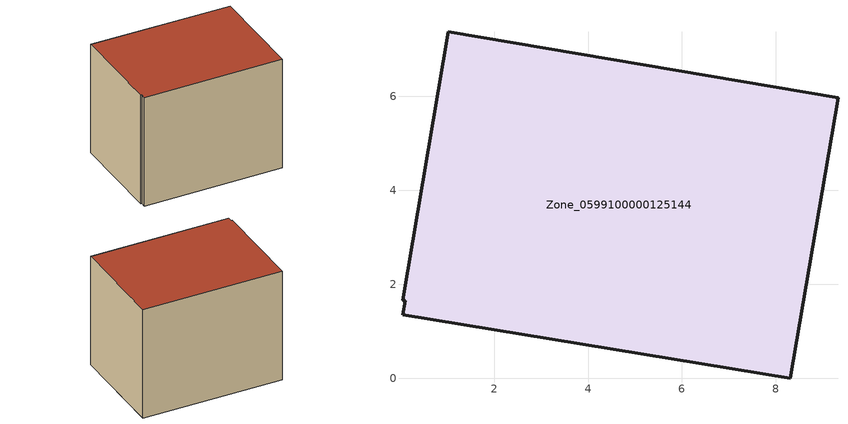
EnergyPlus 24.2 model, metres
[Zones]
Zone_0599100000125144
 floor ground (C_G): 0.11,1.65 0.05,1.66 1.03,7.37 9.32,5.97 8.3,0 0.06,1.35 z0
 wall outside (C_F): 8.3,0 9.32,5.97 1.03,7.37 0.05,1.66 0.11,1.65 0.06,1.35 8.3,0 z0:6.82
 roof outside (C_R): 0.11,1.65 0.06,1.35 8.3,0 9.32,5.97 1.03,7.37 0.05,1.66 z6.82
[BUILDING]
Pand.0599100000125144: North Axis=0; Terrain=City; Loads Convergence Tolerance Value=0.04; Temperature Convergence Tolerance Value=0.4; Solar Distribution=FullExterior; Maximum Number of Warmup Days=25; Minimum Number of Warmup Days=1
[Site:Location]
Rotterdam.The.Hague.AP_ZH_NLD Design_Conditions: Latitude=51.96; Longitude=4.45; Time Zone=1; Elevation=-4.5
[SITE:GROUNDTEMPERATURE:BUILDINGSURFACE]
18, 18, 18, 18, 18, 18, 18, 18, 18, 18, 18, 18
[MATERIAL] Thermal Absorptance=0.9; Solar Absorptance=0.7; Visible Absorptance=0.7
Name | Roughness | Thickness | Conductivity | Density | Specific Heat
G.TI.1946-1964 | MediumSmooth | 0.15 | 1 | 540 | 1210
F.TI.1946-1964 | Rough | 0.3 | 0.857143 | 1920 | 840
R.TI.1946-1964 | MediumRough | 0.2 | 0.277778 | 1500 | 1000
[CONSTRUCTION]
C_G: G.TI.1946-1964
C_F: F.TI.1946-1964
C_R: R.TI.1946-1964
[ZONE]
Zone_0599100000125144: Type=1; Multiplier=1; Ceiling Height=Autocalculate; Volume=Autocalculate; Floor Area=autocalculate; Part of Total Floor Area=Yes
[ZONEINFILTRATION:DESIGNFLOWRATE]
Infil_Zone_0599100000125144: Zone or ZoneList or Space or SpaceList=Zone_0599100000125144; Schedule=AlwaysOn; Design Flow Rate Calculation Method=Flow/Area; Flow Rate per Floor Area=0.003; Constant Term Coefficient=1; Temperature Term Coefficient=0; Velocity Term Coefficient=0; Velocity Squared Term Coefficient=0
[HVACTEMPLATE:ZONE:IDEALLOADSAIRSYSTEM]
Zone_0599100000125144: Maximum Heating Supply Air Temperature=50; Minimum Cooling Supply Air Temperature=13; Maximum Heating Supply Air Humidity Ratio=0.0156; Minimum Cooling Supply Air Humidity Ratio=0.0077; Heating Limit=NoLimit; Cooling Limit=NoLimit; Dehumidification Control Type=ConstantSensibleHeatRatio; Cooling Sensible Heat Ratio=0.7; Dehumidification Setpoint=60; Humidification Control Type=None; Humidification Setpoint=30; Outdoor Air Method=None; Outdoor Air Flow Rate per Person=0.00944; Outdoor Air Flow Rate per Zone Floor Area=0; Outdoor Air Flow Rate per Zone=0; Demand Controlled Ventilation Type=None; Outdoor Air Economizer Type=NoEconomizer; Heat Recovery Type=None; Sensible Heat Recovery Effectiveness=0.7; Latent Heat Recovery Effectiveness=0.65
[ZONECONTROL:THERMOSTAT]
ThermostatControl_Zone_0599100000125144: Zone or ZoneList=Zone_0599100000125144; Control Type Schedule=DualSetpointControlType; Control 1=Thermostat_Zone_0599100000125144; Temperature Difference Between Cutout And Setpoint=0
[THERMOSTATSETPOINT:DUALSETPOINT]
Thermostat_Zone_0599100000125144: Heating Setpoint Temperature Schedule=HeatingSetpoint_Zone_0599100000125144; Cooling Setpoint Temperature Schedule=CoolingSetpoint_Zone_0599100000125144
[SCHEDULE:COMPACT]
HeatingSetpoint_Zone_0599100000125144: Through: 12/31, For: AllDays, Until: 24:00, 21
CoolingSetpoint_Zone_0599100000125144: Through: 12/31, For: AllDays, Until: 24:00, 24
DualSetpointControlType: Through: 12/31, For: AllDays, Until: 24:00, 4
AlwaysOn: Through: 12/31, For: AllDays, Until: 24:00, 1
